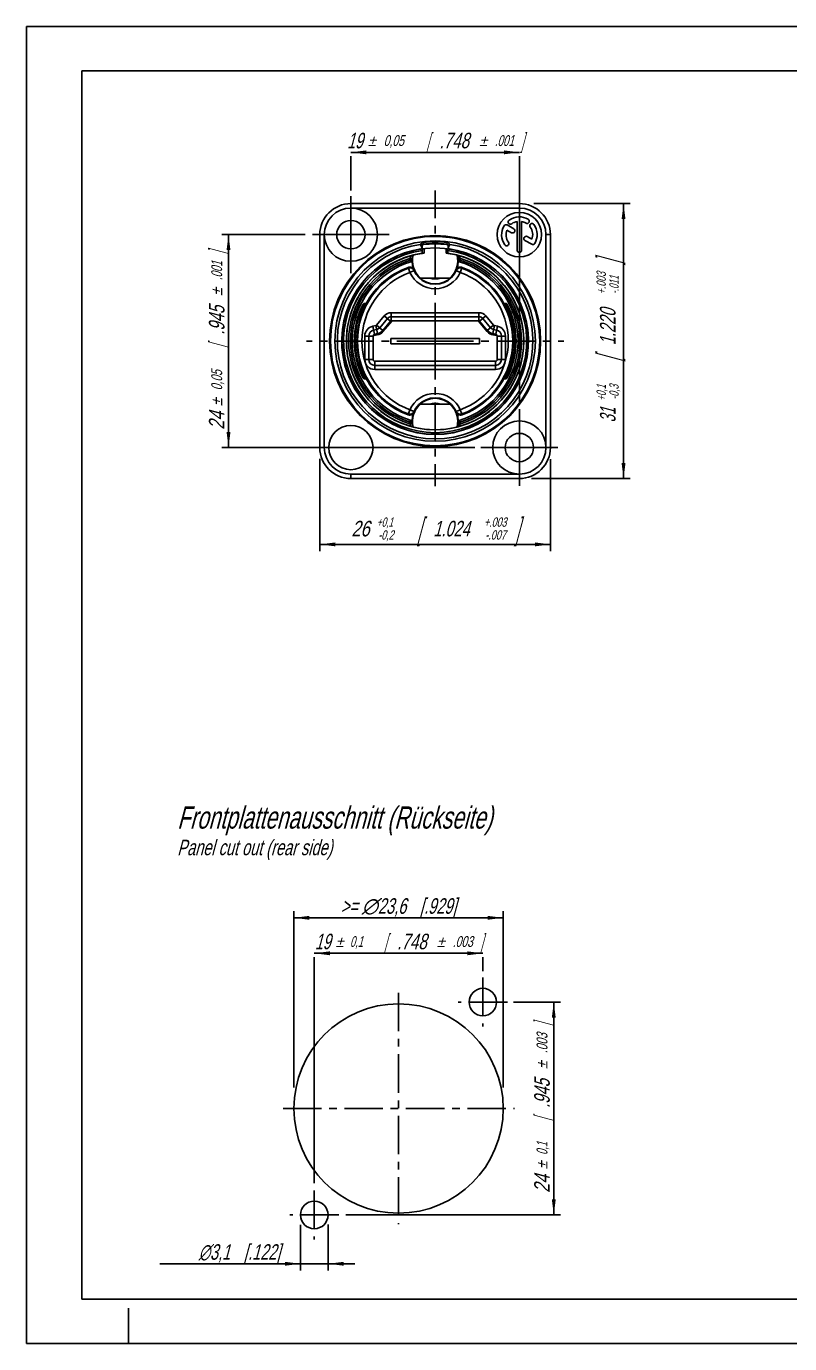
# Model space of a CAD drawing. Header units: millimetres. Extents: x 0 to 420, y 0 to 297.
# Drawn here: x 0 to 172.1, y 0 to 297 of the extents above; entities that cross this region are included whole.
import ezdxf
from ezdxf.enums import TextEntityAlignment as Align

# ---------------------------------------------------------------- set-up
doc = ezdxf.new("R2010")
doc.units = ezdxf.units.MM
doc.header["$LTSCALE"] = 23.1
doc.linetypes.add('CENTER', pattern=[0.6, 0.375, -0.075, 0.075, -0.075])
doc.layers.get('0').update_dxf_attribs({"linetype": 'CONTINUOUS'})
for name, color, linetype in [('AUSFORMSCHRAEGEN', 7, 'CONTINUOUS'), ('BEZUGSACHSEN', 7, 'CONTINUOUS'), ('DEFAULT_1', 7, 'CENTER'), ('FASEN', 7, 'CONTINUOUS'), ('RUNDUNGEN', 7, 'CONTINUOUS'), ('ZEICHNUNGSBEMASSUNGEN', 7, 'CONTINUOUS')]:
    doc.layers.add(name, color=color, linetype=linetype)
doc.styles.get("Standard").update_dxf_attribs({"font": 'txt', "width": 0.7})
doc.styles.add('TEXTSTYLE_3', font='gdt', dxfattribs={"width": 0.7})
doc.styles.add('TEXTSTYLE_4', font='txt', dxfattribs={"width": 0.6})
doc.dimstyles.new('DIMSTYLE_1', dxfattribs={"dimtxt": 3.5, "dimasz": 3.5, "dimexe": 1.5, "dimexo": 0, "dimgap": 0.875, "dimtad": 1, "dimdec": 3, "dimdsep": 46, "dimtxsty": 'STANDARD', "dimblk": '_FILLED', "dimblk1": '_FILLED', "dimblk2": '_FILLED', "dimcen": 0.09, "dimclrt": 5, "dimazin": 2, "dimtp": 0.2, "dimtm": 0.2, "dimtfac": 1, "dimtdec": 3, "dimtofl": 0, "dimtmove": 0, "dimatfit": 3, "dimldrblk": '_FILLED', "dimfxl": 1, "dimtolj": 1, "dimarcsym": 0})
doc.dimstyles.new('DIMSTYLE_2', dxfattribs={"dimtxt": 3.5, "dimasz": 3.5, "dimexe": 1.5, "dimexo": 0, "dimgap": 0.875, "dimtad": 1, "dimdec": 3, "dimdsep": 46, "dimtxsty": 'STANDARD', "dimblk": '_FILLED', "dimblk1": '_FILLED', "dimblk2": '_FILLED', "dimcen": 0.09, "dimclrt": 5, "dimazin": 2, "dimtol": 1, "dimtp": 0.1, "dimtm": 0.1, "dimtfac": 1, "dimtdec": 3, "dimtofl": 0, "dimtmove": 0, "dimatfit": 3, "dimldrblk": '_FILLED', "dimfxl": 1, "dimtolj": 1, "dimarcsym": 0})
doc.dimstyles.new('DIMSTYLE_3', dxfattribs={"dimtxt": 3.5, "dimasz": 3.5, "dimexe": 1.5, "dimexo": 0, "dimgap": 0.875, "dimtad": 1, "dimdec": 3, "dimdsep": 46, "dimtxsty": 'STANDARD', "dimblk": '_FILLED', "dimblk1": '_FILLED', "dimblk2": '_FILLED', "dimcen": 0.09, "dimclrt": 5, "dimazin": 2, "dimtp": 0.1, "dimtm": 0.1, "dimtfac": 1, "dimtdec": 3, "dimtofl": 0, "dimtmove": 0, "dimatfit": 3, "dimldrblk": '_FILLED', "dimfxl": 1, "dimtolj": 1, "dimarcsym": 0})
doc.dimstyles.new('DIMSTYLE_4', dxfattribs={"dimtxt": 3.5, "dimasz": 3.5, "dimexe": 1.5, "dimexo": 0, "dimgap": 0.875, "dimtad": 1, "dimdec": 3, "dimlfac": 0.5, "dimdsep": 46, "dimtxsty": 'STANDARD', "dimblk": '_FILLED', "dimblk1": '_FILLED', "dimblk2": '_FILLED', "dimcen": 0.09, "dimclrt": 5, "dimazin": 2, "dimtol": 1, "dimtp": 0.05, "dimtm": 0.05, "dimtfac": 1, "dimtdec": 3, "dimtofl": 0, "dimtmove": 0, "dimatfit": 3, "dimldrblk": '_FILLED', "dimfxl": 1, "dimtolj": 1, "dimarcsym": 0})
doc.dimstyles.new('DIMSTYLE_5', dxfattribs={"dimtxt": 3.5, "dimasz": 3.5, "dimexe": 1.5, "dimexo": 0, "dimgap": 0.875, "dimtad": 1, "dimdec": 3, "dimlfac": 0.5, "dimdsep": 46, "dimtxsty": 'STANDARD', "dimblk": '_FILLED', "dimblk1": '_FILLED', "dimblk2": '_FILLED', "dimcen": 0.09, "dimclrt": 5, "dimazin": 2, "dimtol": 1, "dimtp": 0.1, "dimtm": 0.2, "dimtfac": 0.6, "dimtdec": 3, "dimtofl": 0, "dimtmove": 0, "dimatfit": 3, "dimldrblk": '_FILLED', "dimfxl": 1, "dimtolj": 1, "dimarcsym": 0})
doc.dimstyles.new('DIMSTYLE_6', dxfattribs={"dimtxt": 3.5, "dimasz": 3.5, "dimexe": 1.5, "dimexo": 0, "dimgap": 0.875, "dimtad": 1, "dimdec": 3, "dimlfac": 0.5, "dimdsep": 46, "dimtxsty": 'STANDARD', "dimblk": '_FILLED', "dimblk1": '_FILLED', "dimblk2": '_FILLED', "dimcen": 0.09, "dimclrt": 5, "dimazin": 2, "dimtol": 1, "dimtp": 0.1, "dimtm": 0.3, "dimtfac": 0.6, "dimtdec": 3, "dimtofl": 0, "dimtmove": 0, "dimatfit": 3, "dimldrblk": '_FILLED', "dimfxl": 1, "dimtolj": 1, "dimarcsym": 0})

# ---------------------------------------------------------------- blocks, each defined once
blk = doc.blocks.new('_FILLED')
at = {"color": 0, "linetype": 'BYBLOCK'}
blk.add_solid([(0, 0), (-1, 0.125), (-1, -0.125)], dxfattribs=at)
blk = doc.blocks.new('*D0')
at = {"layer": 'ZEICHNUNGSBEMASSUNGEN', "color": 2, "linetype": 'CONTINUOUS'}
for p, q in [((60.34, 57.73), (60.34, 97.51)), ((60.34, 96.01), (83.94, 96.01)), ((107.54, 96.01), (83.94, 96.01)), ((107.54, 57.73), (107.54, 97.51))]:
    blk.add_line(p, q, dxfattribs=at)
at = {"layer": 'ZEICHNUNGSBEMASSUNGEN', "color": 2, "linetype": 'CONTINUOUS', "xscale": 3.5, "yscale": 3.5, "zscale": 3.5, "rotation": 180}
blk.add_blockref('_FILLED', (60.34, 96.01), dxfattribs=at)
at = {"layer": 'ZEICHNUNGSBEMASSUNGEN', "color": 2, "linetype": 'CONTINUOUS', "xscale": 3.5, "yscale": 3.5, "zscale": 3.5}
blk.add_blockref('_FILLED', (107.54, 96.01), dxfattribs=at)
at = {"layer": 'ZEICHNUNGSBEMASSUNGEN', "color": 5, "linetype": 'CONTINUOUS', "insert": (83.94, 100.42), "char_height": 3.5, "width": 58, "attachment_point": 2, "line_spacing_factor": 0.9}
blk.add_mtext('\\Q15.0;>= \\fgdt;{\\W1.0;{\\fgdt;n}}\\ftxt;23,6{\\ftxt.shx;\\W1.000000;\\H3.500000; }[.929]', dxfattribs=at)
blk = doc.blocks.new('*D1')
at = {"layer": 'ZEICHNUNGSBEMASSUNGEN', "color": 2, "linetype": 'CONTINUOUS'}
for p, q in [((64.94, 88.01), (83.94, 88.01)), ((64.94, 36.19), (64.94, 87.17)), ((102.94, 88.01), (83.94, 88.01)), ((102.94, 83.99), (102.94, 87.17))]:
    blk.add_line(p, q, dxfattribs=at)
at = {"layer": 'ZEICHNUNGSBEMASSUNGEN', "color": 2, "linetype": 'CONTINUOUS', "xscale": 3.5, "yscale": 3.5, "zscale": 3.5, "rotation": 180}
blk.add_blockref('_FILLED', (64.94, 88.01), dxfattribs=at)
at = {"layer": 'ZEICHNUNGSBEMASSUNGEN', "color": 2, "linetype": 'CONTINUOUS', "xscale": 3.5, "yscale": 3.5, "zscale": 3.5}
blk.add_blockref('_FILLED', (102.94, 88.01), dxfattribs=at)
at = {"layer": 'ZEICHNUNGSBEMASSUNGEN', "color": 5, "linetype": 'CONTINUOUS', "oblique": 15}
for s, height, width, p in [('19', 3.5, 0.678571, (66.84, 88.92)), ('[', 3.5, 0.428571, (81.05, 88.92)), ('.748', 3.5, 0.732143, (86.93, 88.92)), (']', 3.5, 0.428571, (102.66, 88.92)), ('0,1', 2.45, 0.642857, (74.44, 89.44)), ('.003', 2.45, 0.714286, (98.41, 89.44))]:
    blk.add_text(s, height=height, dxfattribs=dict(at, width=width)).set_placement(p, align=Align.CENTER)
at = {"layer": 'ZEICHNUNGSBEMASSUNGEN', "color": 5, "linetype": 'CONTINUOUS', "style": 'TEXTSTYLE_3', "oblique": 15}
for p in [(70.65, 89.44), (93.48, 89.44)]:
    blk.add_text('`', height=2.45, dxfattribs=at).set_placement(p, align=Align.CENTER)
blk = doc.blocks.new('*D2')
at = {"layer": 'ZEICHNUNGSBEMASSUNGEN', "color": 2, "linetype": 'CONTINUOUS'}
for p, q in [((109.86, 77.01), (120.44, 77.01)), ((118.94, 77.01), (118.94, 53.01)), ((118.94, 29.01), (118.94, 53.01)), ((72.05, 29.01), (120.44, 29.01))]:
    blk.add_line(p, q, dxfattribs=at)
at = {"layer": 'ZEICHNUNGSBEMASSUNGEN', "color": 2, "linetype": 'CONTINUOUS', "xscale": 3.5, "yscale": 3.5, "zscale": 3.5}
for p, rotation in [((118.94, 77.01), 90), ((118.94, 29.01), 270)]:
    blk.add_blockref('_FILLED', p, dxfattribs=dict(at, rotation=rotation))
at = {"layer": 'ZEICHNUNGSBEMASSUNGEN', "color": 5, "linetype": 'CONTINUOUS', "oblique": 15}
for s, height, width, p in [(']', 3.5, 0.428571, (118.03, 71.98)), ('.003', 2.45, 0.714286, (117.51, 67.73)), ('.945', 3.5, 0.714286, (118.03, 56.38)), ('[', 3.5, 0.428571, (118.03, 50.63)), ('0,1', 2.45, 0.642857, (117.51, 44.01)), ('24', 3.5, 0.785714, (118.03, 36.04))]:
    blk.add_text(s, height=height, rotation=90, dxfattribs=dict(at, width=width)).set_placement(p, align=Align.CENTER)
at = {"layer": 'ZEICHNUNGSBEMASSUNGEN', "color": 5, "linetype": 'CONTINUOUS', "style": 'TEXTSTYLE_3', "oblique": 15}
for p in [(117.51, 62.81), (117.51, 40.22)]:
    blk.add_text('`', height=2.45, rotation=90, dxfattribs=at).set_placement(p, align=Align.CENTER)
blk = doc.blocks.new('*D3')
at = {"layer": 'ZEICHNUNGSBEMASSUNGEN', "color": 2, "linetype": 'CONTINUOUS'}
for p, q in [((61.84, 26.78), (61.84, 16.51)), ((68.04, 26.85), (68.04, 16.51)), ((61.84, 18.01), (30.1, 18.01)), ((30.1, 18.01), (64.94, 18.01)), ((74.04, 18.01), (64.94, 18.01)), ((68.04, 18.01), (74.04, 18.01))]:
    blk.add_line(p, q, dxfattribs=at)
at = {"layer": 'ZEICHNUNGSBEMASSUNGEN', "color": 2, "linetype": 'CONTINUOUS', "xscale": 3.5, "yscale": 3.5, "zscale": 3.5}
blk.add_blockref('_FILLED', (61.84, 18.01), dxfattribs=at)
at = {"layer": 'ZEICHNUNGSBEMASSUNGEN', "color": 2, "linetype": 'CONTINUOUS', "xscale": 3.5, "yscale": 3.5, "zscale": 3.5, "rotation": 180}
blk.add_blockref('_FILLED', (68.04, 18.01), dxfattribs=at)
at = {"layer": 'ZEICHNUNGSBEMASSUNGEN', "color": 5, "linetype": 'CONTINUOUS', "insert": (57.27, 22.42), "char_height": 3.5, "width": 40.75, "attachment_point": 3, "line_spacing_factor": 0.9, "style": 'TEXTSTYLE_3'}
blk.add_mtext('\\Q15.0;{\\fgdt;n}\\ftxt;{\\W0.7;3,1}{\\W0.7;{\\ftxt.shx;\\W1.000000;\\H3.500000; }[}{\\W0.7;.122}{\\W0.7;]}', dxfattribs=at)
blk = doc.blocks.new('*D4')
at = {"layer": 'ZEICHNUNGSBEMASSUNGEN', "color": 2, "linetype": 'CONTINUOUS'}
for p, q in [((73.18, 268.59), (92.18, 268.59)), ((73.18, 260.01), (73.18, 267.75)), ((111.18, 268.59), (92.18, 268.59)), ((111.18, 212.33), (111.18, 267.75))]:
    blk.add_line(p, q, dxfattribs=at)
at = {"layer": 'ZEICHNUNGSBEMASSUNGEN', "color": 2, "linetype": 'CONTINUOUS', "xscale": 3.5, "yscale": 3.5, "zscale": 3.5, "rotation": 180}
blk.add_blockref('_FILLED', (73.18, 268.59), dxfattribs=at)
at = {"layer": 'ZEICHNUNGSBEMASSUNGEN', "color": 2, "linetype": 'CONTINUOUS', "xscale": 3.5, "yscale": 3.5, "zscale": 3.5}
blk.add_blockref('_FILLED', (111.18, 268.59), dxfattribs=at)
at = {"layer": 'ZEICHNUNGSBEMASSUNGEN', "color": 5, "linetype": 'CONTINUOUS', "oblique": 15}
for s, height, width, p in [('19', 3.5, 0.678571, (74.12, 269.5)), ('0,05', 2.45, 0.714286, (82.86, 270.02)), ('[', 3.5, 0.428571, (90.61, 269.5)), ('.748', 3.5, 0.732143, (96.48, 269.5)), ('.001', 2.45, 0.678571, (107.79, 270.02)), (']', 3.5, 0.428571, (111.86, 269.5))]:
    blk.add_text(s, height=height, dxfattribs=dict(at, width=width)).set_placement(p, align=Align.CENTER)
at = {"layer": 'ZEICHNUNGSBEMASSUNGEN', "color": 5, "linetype": 'CONTINUOUS', "style": 'TEXTSTYLE_3', "oblique": 15}
for p in [(77.93, 270.02), (103.04, 270.02)]:
    blk.add_text('`', height=2.45, dxfattribs=at).set_placement(p, align=Align.CENTER)
blk = doc.blocks.new('*D5')
at = {"layer": 'ZEICHNUNGSBEMASSUNGEN', "color": 2, "linetype": 'CONTINUOUS'}
for p, q in [((62.91, 250.04), (44.09, 250.04)), ((45.59, 250.04), (45.59, 226.04)), ((45.59, 202.04), (45.59, 226.04)), ((101.13, 202.04), (44.09, 202.04))]:
    blk.add_line(p, q, dxfattribs=at)
at = {"layer": 'ZEICHNUNGSBEMASSUNGEN', "color": 2, "linetype": 'CONTINUOUS', "xscale": 3.5, "yscale": 3.5, "zscale": 3.5}
for p, rotation in [((45.59, 250.04), 90), ((45.59, 202.04), 270)]:
    blk.add_blockref('_FILLED', p, dxfattribs=dict(at, rotation=rotation))
at = {"layer": 'ZEICHNUNGSBEMASSUNGEN', "color": 5, "linetype": 'CONTINUOUS', "oblique": 15}
for s, height, width, p in [(']', 3.5, 0.428571, (44.68, 245.97)), ('.001', 2.45, 0.678571, (44.16, 241.9)), ('.945', 3.5, 0.714286, (44.68, 230.71)), ('[', 3.5, 0.428571, (44.68, 224.96)), ('0,05', 2.45, 0.714286, (44.16, 217.21)), ('24', 3.5, 0.785714, (44.68, 208.1))]:
    blk.add_text(s, height=height, rotation=90, dxfattribs=dict(at, width=width)).set_placement(p, align=Align.CENTER)
at = {"layer": 'ZEICHNUNGSBEMASSUNGEN', "color": 5, "linetype": 'CONTINUOUS', "style": 'TEXTSTYLE_3', "oblique": 15}
for p in [(44.16, 237.14), (44.16, 212.28)]:
    blk.add_text('`', height=2.45, rotation=90, dxfattribs=at).set_placement(p, align=Align.CENTER)
blk = doc.blocks.new('*D6')
at = {"layer": 'ZEICHNUNGSBEMASSUNGEN', "color": 2, "linetype": 'CONTINUOUS'}
for p, q in [((66.18, 199.5), (66.18, 178.7)), ((118.18, 199.39), (118.18, 178.7)), ((66.18, 180.2), (92.18, 180.2)), ((118.18, 180.2), (92.18, 180.2))]:
    blk.add_line(p, q, dxfattribs=at)
at = {"layer": 'ZEICHNUNGSBEMASSUNGEN', "color": 2, "linetype": 'CONTINUOUS', "xscale": 3.5, "yscale": 3.5, "zscale": 3.5, "rotation": 180}
blk.add_blockref('_FILLED', (66.18, 180.2), dxfattribs=at)
at = {"layer": 'ZEICHNUNGSBEMASSUNGEN', "color": 2, "linetype": 'CONTINUOUS', "xscale": 3.5, "yscale": 3.5, "zscale": 3.5}
blk.add_blockref('_FILLED', (118.18, 180.2), dxfattribs=at)
at = {"layer": 'ZEICHNUNGSBEMASSUNGEN', "color": 5, "linetype": 'CONTINUOUS', "oblique": 15}
for s, height, width, p in [('26', 3.5, 0.785714, (75.34, 182.01)), ('[', 5, 0.428571, (88.66, 181.28)), ('1.024', 3.5, 0.7, (95.86, 182.01)), (']', 5, 0.428571, (110.7, 181.28))]:
    blk.add_text(s, height=height, dxfattribs=dict(at, width=width)).set_placement(p, align=Align.CENTER)
at = {"layer": 'ZEICHNUNGSBEMASSUNGEN', "color": 5, "linetype": 'CONTINUOUS', "style": 'TEXTSTYLE_4', "oblique": 15}
for s, width, p in [('+0,1', 0.660714, (80.86, 184.18)), ('+.003', 0.714286, (105.73, 184.18)), ('-0,2', 0.714286, (81.09, 181.28)), ('-.007', 0.728571, (105.81, 181.28))]:
    blk.add_text(s, height=2.1, dxfattribs=dict(at, width=width)).set_placement(p, align=Align.CENTER)
blk = doc.blocks.new('*D7')
at = {"layer": 'ZEICHNUNGSBEMASSUNGEN', "color": 2, "linetype": 'CONTINUOUS'}
for p, q in [((114.46, 257.04), (136.17, 257.04)), ((134.67, 257.04), (134.67, 226.04)), ((134.67, 195.04), (134.67, 226.04)), ((113.93, 195.04), (136.17, 195.04))]:
    blk.add_line(p, q, dxfattribs=at)
at = {"layer": 'ZEICHNUNGSBEMASSUNGEN', "color": 2, "linetype": 'CONTINUOUS', "xscale": 3.5, "yscale": 3.5, "zscale": 3.5}
for p, rotation in [((134.67, 257.04), 90), ((134.67, 195.04), 270)]:
    blk.add_blockref('_FILLED', p, dxfattribs=dict(at, rotation=rotation))
at = {"layer": 'ZEICHNUNGSBEMASSUNGEN', "color": 5, "linetype": 'CONTINUOUS', "oblique": 15}
for s, height, width, p in [(']', 5, 0.428571, (133.58, 243.91)), ('1.220', 3.5, 0.7, (132.86, 229.21)), ('[', 5, 0.428571, (133.58, 222.02)), ('31', 3.5, 0.642857, (132.86, 209.35))]:
    blk.add_text(s, height=height, rotation=90, dxfattribs=dict(at, width=width)).set_placement(p, align=Align.CENTER)
at = {"layer": 'ZEICHNUNGSBEMASSUNGEN', "color": 5, "linetype": 'CONTINUOUS', "style": 'TEXTSTYLE_4', "oblique": 15}
for s, width, p in [('+.003', 0.714286, (130.68, 239.09)), ('-.011', 0.642857, (133.58, 238.71)), ('+0,1', 0.660714, (130.68, 214.37)), ('-0,3', 0.696429, (133.58, 214.52))]:
    blk.add_text(s, height=2.1, rotation=90, dxfattribs=dict(at, width=width)).set_placement(p, align=Align.CENTER)

msp = doc.modelspace()

# ---------------------------------------------------------------- linework, layer by layer
at = {"color": 7, "linetype": 'CONTINUOUS'}
for p, q in [((0, 297), (0, 0)), ((0, 297), (420, 297)), ((12.5, 287), (12.5, 10)), ((410, 287), (12.5, 287)), ((110.6798, 252.9945), (110.6798, 246.5365)), ((111.6798, 246.5365), (111.6798, 252.9945)), ((108.368, 251.0825), (109.4182, 250.4762)), ((109.9182, 251.3422), (108.3987, 252.2195)), ((113.9915, 248.9904), (112.9453, 249.5944)), ((89.1823, 247.0768), (89.1823, 247.4813)), ((89.2365, 247.2097), (89.2367, 247.2976)), ((89.2367, 247.2976), (89.2368, 247.4813)), ((89.2555, 246.8841), (89.254, 246.9831)), ((95.1122, 247.2815), (95.1063, 246.8841)), ((95.1251, 247.4813), (95.1251, 247.3876)), ((95.1251, 247.3876), (95.1252, 247.2976)), ((95.1252, 247.2976), (95.1253, 247.2097)), ((95.1795, 247.4813), (95.1795, 247.0768)), ((112.4453, 248.7284), (113.9609, 247.8534)), ((89.2773, 245.8449), (89.2773, 246.4832)), ((89.2773, 245.8449), (89.2807, 245.8277)), ((95.0811, 245.8277), (95.0846, 245.8449)), ((95.0846, 245.8449), (95.0846, 246.4832)), ((82.141, 230.5164), (80.4122, 228.4562)), ((80.4251, 228.1785), (82.3873, 230.5169)), ((102.0676, 230.5879), (82.2942, 230.5879)), ((101.9745, 230.5169), (103.9367, 228.1785)), ((103.9496, 228.4562), (102.2209, 230.5164)), ((78.1809, 227.181), (78.1809, 221.8883)), ((78.345, 227.2842), (79.1347, 227.4283)), ((79.1849, 227.7185), (78.4976, 227.5722)), ((82.1809, 225.4383), (82.1809, 226.6383)), ((82.1809, 226.6383), (102.1809, 226.6383)), ((102.1809, 226.6383), (102.1809, 225.4383)), ((105.8642, 227.5722), (105.1769, 227.7185)), ((105.2271, 227.4283), (106.0168, 227.2842)), ((106.1809, 221.8883), (106.1809, 227.181)), ((102.1809, 225.4383), (82.1809, 225.4383)), ((78.5809, 221.4883), (105.7809, 221.4883)), ((12.5, 10), (410, 10)), ((23, 0), (23, 8)), ((0, 0), (420, 0))]:
    msp.add_line(p, q, dxfattribs=at)
at = {"color": 9, "linetype": 'CONTINUOUS'}
for p, q in [((89.0122, 247.4813), (89.2368, 247.4813)), ((89.5329, 247.877), (89.5425, 247.798)), ((94.8289, 247.877), (94.8193, 247.798)), ((95.3496, 247.4813), (95.1251, 247.4813))]:
    msp.add_line(p, q, dxfattribs=at)
at = {"color": 7, "linetype": 'CONTINUOUS'}
for centre, radius in [((102.9403, 77.0138), 3.1), ((83.9396, 53.013), 23.6), ((64.9397, 29.0132), 3.1)]:
    msp.add_circle(centre, radius, dxfattribs=at)
for centre, radius, start, end in [((109.1723, 252.9035), 0.5, 125, 305), ((111.1798, 250.0365), 4, 60, 125), ((111.1798, 250.0365), 3, 99.594068, 125), ((111.1798, 250.0365), 3, 60, 80.405932), ((112.9298, 253.0675), 0.5, 240, 60), ((114.0468, 252.044), 0.5, 35, 215), ((111.1798, 250.0365), 4, 150, 215), ((108.1487, 251.7865), 0.5, 60, 150), ((111.1798, 250.0365), 3, 159.594068, 215), ((109.6682, 250.9092), 0.5, 240, 60), ((112.6953, 249.1614), 0.5, 60, 240), ((111.1798, 250.0365), 3, 339.594068, 35), ((111.1798, 250.0365), 4, 330, 35), ((92.1809, 226.0383), 21.05, 98.045767, 81.954233), ((22.4647, 247.3013), 66.7718, 359.737751, 359.921367), ((89.5803, 247.4863), 0.3337, 144.862705, 179.935047), ((89.5809, 247.4813), 0.319, 116.939633, 180), ((58.1157, 246.6552), 31.1614, 0.098082, 0.329092), ((-5.329, 246.4961), 94.6062, 359.992158, 0.128655), ((92.1809, 226.0383), 21.83, 97.563996, 97.58897), ((89.5816, 247.4789), 0.3214, 96.988712, 116.863115), ((92.1809, 226.0383), 21.919, 83.086522, 96.913478), ((94.7806, 247.4799), 0.3204, 68.117637, 83.053989), ((94.7809, 247.4813), 0.319, 0, 68.087485), ((92.1809, 226.0383), 21.83, 82.41103, 82.436004), ((94.7822, 247.4825), 0.3423, 25.926785, 34.638701), ((199.3398, 246.4859), 104.2552, 179.877662, 180.001526), ((135.3723, 246.6212), 40.2876, 179.697512, 179.875841), ((94.7689, 247.476), 0.3572, 17.85634, 25.93563), ((97.8014, 245.9563), 2.8873, 148.118626, 149.851776), ((108.3127, 248.0289), 0.5, 215, 35), ((111.1798, 246.5365), 0.5, 180, 360), ((114.2109, 248.2865), 0.5, 240, 330), ((92.1809, 226.0383), 20.0182, 98.340208, 81.659792), ((92.1809, 226.0383), 18.7, 106.144909, 253.855091), ((92.1809, 226.0383), 18.7, 286.144909, 73.855091), ((82.2942, 230.3879), 0.2, 90, 140), ((82.5405, 230.3883), 0.2, 106.666667, 140), ((101.8213, 230.3883), 0.2, 40, 73.333333), ((102.0676, 230.3879), 0.2, 40, 90), ((78.5809, 227.181), 0.4, 102.015823, 180), ((78.3809, 227.0875), 0.2, 100.341162, 180), ((78.7398, 229.5926), 2.2, 280.341162, 320), ((78.7269, 229.8703), 2.2, 282.015823, 320), ((105.622, 229.5926), 2.2, 220, 259.658838), ((105.6349, 229.8703), 2.2, 220, 257.984177), ((105.7809, 227.181), 0.4, 0, 77.984177), ((105.9809, 227.0875), 0.2, 13.623808, 79.658838), ((78.5809, 221.8883), 0.4, 180, 270), ((105.7809, 221.8883), 0.4, 270, 360)]:
    msp.add_arc(centre, radius, start, end, dxfattribs=at)
at = {"color": 9, "linetype": 'CONTINUOUS'}
for centre, radius, start, end in [((92.1809, 226.0383), 22.05, 98.645639, 81.354361), ((89.5809, 247.4813), 0.7986, 96.913478, 153.487096), ((94.7809, 247.4813), 0.7986, 26.512904, 83.086522), ((92.1809, 226.0383), 20.65, 98.083317, 81.916683)]:
    msp.add_arc(centre, radius, start, end, dxfattribs=at)
at = {"color": 7, "linetype": 'CONTINUOUS'}
for points, knots in [([(88.8663, 247.8378), (88.8735, 247.8057), (88.9073, 247.6814), (88.9616, 247.5627), (89.0122, 247.4813)], [0, 0, 0, 0, 0.25552088, 1, 1, 1, 1]), ([(89.0122, 247.4813), (89.0164, 247.4744), (89.0331, 247.4474), (89.0493, 247.4201), (89.0611, 247.3996)], [0, 0, 0, 0, 0.2535447, 1, 1, 1, 1]), ([(89.0611, 247.3996), (89.0929, 247.3443), (89.1361, 247.2631), (89.1738, 247.1533), (89.1822, 247.1012), (89.1823, 247.0768)], [0, 0, 0, 0, 0.54983218, 0.78925645, 1, 1, 1, 1]), ([(89.1823, 247.0768), (89.1824, 247.0614), (89.1825, 247.0324), (89.1828, 246.9918), (89.183, 246.9569), (89.1832, 246.9281), (89.1836, 246.9055), (89.1837, 246.8904), (89.184, 246.882), (89.1839, 246.8775), (89.1845, 246.8757), (89.1841, 246.8739), (89.1844, 246.874)], [0, 0, 0, 0, 0.22757921, 0.42839207, 0.60074746, 0.74326544, 0.85509576, 0.9354616, 0.96367537, 0.98385588, 0.99596693, 1, 1, 1, 1]), ([(89.2347, 246.8811), (89.2353, 246.8812), (89.2345, 246.8835), (89.235, 246.8855), (89.2349, 246.8907), (89.2352, 246.8989), (89.2353, 246.9118), (89.2355, 246.928), (89.2357, 246.9564), (89.2358, 246.9794), (89.2359, 246.9957)], [0, 0, 0, 0, 0.01649608, 0.03681943, 0.0651293, 0.14549678, 0.25716969, 0.39958512, 0.57166524, 1, 1, 1, 1]), ([(95.0831, 247.6294), (95.0812, 247.6335), (95.0727, 247.6504), (95.0628, 247.6666), (95.0545, 247.6784)], [0, 0, 0, 0, 0.23923991, 1, 1, 1, 1]), ([(95.1018, 247.5803), (95.1006, 247.5844), (95.0954, 247.6011), (95.0888, 247.6174), (95.0831, 247.6294)], [0, 0, 0, 0, 0.24292147, 1, 1, 1, 1]), ([(95.1152, 247.4813), (95.1154, 247.4894), (95.1147, 247.5228), (95.1088, 247.5561), (95.1018, 247.5803)], [0, 0, 0, 0, 0.24372534, 1, 1, 1, 1]), ([(95.1253, 247.2097), (95.1253, 247.1862), (95.1254, 247.1412), (95.1256, 247.0774), (95.1258, 247.0211), (95.126, 246.9734), (95.1262, 246.9395), (95.1265, 246.9175), (95.1265, 246.9048), (95.1269, 246.8951), (95.1265, 246.8875), (95.1275, 246.8841), (95.1267, 246.8812), (95.1272, 246.8811)], [0, 0, 0, 0, 0.21488553, 0.41034504, 0.58278417, 0.72877192, 0.84548659, 0.89214848, 0.93063906, 0.96077175, 0.9824418, 0.99554831, 1, 1, 1, 1]), ([(95.1774, 246.874), (95.1777, 246.8739), (95.1774, 246.8757), (95.1779, 246.8775), (95.1778, 246.882), (95.1781, 246.8904), (95.1783, 246.9055), (95.1786, 246.9281), (95.1788, 246.9569), (95.1791, 246.9918), (95.1793, 247.0324), (95.1794, 247.0614), (95.1795, 247.0768)], [0, 0, 0, 0, 0.00403305, 0.01614403, 0.03632445, 0.06453812, 0.14490375, 0.25673376, 0.39925171, 0.57160756, 0.7724207, 1, 1, 1, 1]), ([(95.1795, 247.0768), (95.1796, 247.1017), (95.1883, 247.1549), (95.2274, 247.267), (95.2719, 247.35), (95.3046, 247.4064)], [0, 0, 0, 0, 0.21030846, 0.44970864, 1, 1, 1, 1]), ([(95.3496, 247.4813), (95.3662, 247.5079), (95.4294, 247.62), (95.4743, 247.7427), (95.4955, 247.8378)], [0, 0, 0, 0, 0.24320769, 1, 1, 1, 1])]:
    msp.add_open_spline(points, degree=3, knots=knots, dxfattribs=at)
for points in [[(89.2979, 247.6771), (89.2601, 247.6224), (89.2368, 247.5537), (89.2368, 247.4872)], [(95.125, 247.4872), (95.125, 247.5204), (95.1191, 247.5539), (95.1089, 247.5855)]]:
    msp.add_open_spline(points, degree=3, dxfattribs=at)
at = {"layer": 'AUSFORMSCHRAEGEN', "color": 7, "linetype": 'CONTINUOUS'}
for p, q in [((95.4907, 240.2582), (88.8711, 240.2582)), ((88.8711, 211.8184), (95.4907, 211.8184))]:
    msp.add_line(p, q, dxfattribs=at)
at = {"layer": 'BEZUGSACHSEN', "color": 7, "linetype": 'CENTER'}
for p, q in [((73.1809, 250.0383), (73.1809, 259.0383)), ((92.1809, 226.0383), (92.1809, 259.9753)), ((73.1809, 250.0383), (64.1809, 250.0383)), ((73.1809, 250.0383), (73.1809, 241.0383)), ((73.1809, 250.0383), (82.1809, 250.0383)), ((92.1809, 226.0383), (63.1809, 226.0383)), ((92.1809, 226.0383), (92.1809, 193.2925)), ((92.1809, 226.0383), (121.1809, 226.0383)), ((111.1809, 202.0383), (111.1809, 211.0383)), ((111.1809, 202.0383), (102.1809, 202.0383)), ((111.1809, 202.0383), (120.1809, 202.0383)), ((111.1809, 202.0383), (111.1809, 193.0383))]:
    msp.add_line(p, q, dxfattribs=at)
at = {"layer": 'BEZUGSACHSEN', "color": 7, "linetype": 'CONTINUOUS'}
for centre, radius in [((111.1809, 250.0383), 5), ((92.1809, 226.0383), 23.6), ((92.1809, 226.0383), 21), ((73.1809, 202.0383), 5)]:
    msp.add_circle(centre, radius, dxfattribs=at)
at = {"layer": 'BEZUGSACHSEN', "color": 9, "linetype": 'CONTINUOUS'}
msp.add_circle((92.1809, 226.0383), 22.6, dxfattribs=at)
at = {"layer": 'DEFAULT_1', "color": 7, "linetype": 'CENTER'}
for p, q in [((102.9403, 82.5407), (102.9403, 71.4869)), ((83.9396, 79.1043), (83.9396, 26.9216)), ((108.4671, 77.0138), (97.4134, 77.0138)), ((57.8828, 53.013), (110.0655, 53.013)), ((64.9397, 34.5401), (64.9397, 23.4864)), ((70.4666, 29.0132), (59.4129, 29.0132))]:
    msp.add_line(p, q, dxfattribs=at)
at = {"layer": 'FASEN', "color": 7, "linetype": 'CONTINUOUS'}
for centre in [(73.1809, 250.0383), (111.1809, 202.0383)]:
    msp.add_circle(centre, 3.2, dxfattribs=at)
at = {"layer": 'RUNDUNGEN', "color": 9, "linetype": 'CONTINUOUS'}
for p, q in [((73.1809, 256.0383), (73.1809, 257.0383)), ((111.1809, 256.0383), (73.1809, 256.0383)), ((111.1809, 256.0383), (111.1809, 257.0383)), ((67.1809, 250.0383), (66.1809, 250.0383)), ((67.1809, 250.0383), (67.1809, 202.0383)), ((117.1809, 250.0383), (118.1809, 250.0383)), ((117.1809, 202.0383), (117.1809, 250.0383)), ((89.4848, 248.2741), (89.5329, 247.877)), ((89.6807, 245.8752), (89.6807, 246.8812)), ((94.6811, 246.8814), (94.6811, 245.8752)), ((94.877, 248.2741), (94.8289, 247.877)), ((86.5809, 244.2989), (86.4636, 244.6814)), ((86.5809, 244.6989), (86.5809, 245.237)), ((86.5809, 244.0383), (86.5809, 244.2989)), ((86.5809, 244.2989), (86.9809, 244.2989)), ((86.5809, 244.0383), (87.0809, 244.0383)), ((87.0809, 244.0383), (87.0809, 245.3771)), ((97.2809, 245.3771), (97.2809, 244.0383)), ((97.2809, 244.0383), (97.7809, 244.0383)), ((97.7809, 244.2989), (97.3809, 244.2989)), ((97.7809, 245.237), (97.7809, 244.6989)), ((97.7809, 244.2989), (97.8982, 244.6814)), ((97.7809, 244.2989), (97.7809, 244.0383)), ((86.1665, 242.4709), (86.0874, 242.6564)), ((86.5102, 241.5318), (86.1665, 242.4709)), ((86.5102, 241.5318), (87.4248, 241.9361)), ((97.8517, 241.5318), (96.937, 241.9361)), ((97.8517, 241.5318), (98.1954, 242.4709)), ((98.1954, 242.4709), (98.2744, 242.6564)), ((78.9954, 229.645), (80.7242, 231.7053)), ((80.7242, 231.7053), (82.141, 230.5164)), ((82.2942, 232.4374), (82.2942, 230.5879)), ((82.2942, 232.4374), (102.0676, 232.4374)), ((102.0676, 232.4374), (102.0676, 230.5879)), ((103.6376, 231.7053), (102.2209, 230.5164)), ((103.6376, 231.7053), (105.3664, 229.645)), ((78.1126, 229.3812), (78.7999, 229.5275)), ((78.1126, 229.3812), (78.4976, 227.5722)), ((78.7999, 229.5275), (79.1849, 227.7185)), ((78.9954, 229.645), (80.4122, 228.4562)), ((79.6897, 229.0624), (81.4185, 231.1227)), ((82.2942, 231.531), (102.0676, 231.531)), ((102.9434, 231.1227), (104.6721, 229.0624)), ((105.3664, 229.645), (103.9496, 228.4562)), ((105.5619, 229.5275), (105.1769, 227.7185)), ((105.5619, 229.5275), (106.2492, 229.3812)), ((106.2492, 229.3812), (105.8642, 227.5722)), ((76.3314, 221.8883), (76.3314, 227.181)), ((76.3314, 227.181), (78.1809, 227.181)), ((77.2377, 221.8883), (77.2377, 227.181)), ((78.3013, 228.4947), (78.9886, 228.641)), ((105.3733, 228.641), (106.0605, 228.4947)), ((108.0304, 227.181), (106.1809, 227.181)), ((107.1241, 227.181), (107.1241, 221.8883)), ((108.0304, 227.181), (108.0304, 221.8883)), ((76.3314, 221.8883), (78.1809, 221.8883)), ((78.5809, 219.6389), (78.5809, 221.4883)), ((105.7809, 220.5452), (78.5809, 220.5452)), ((105.7809, 219.6389), (105.7809, 221.4883)), ((108.0304, 221.8883), (106.1809, 221.8883)), ((105.7809, 219.6389), (78.5809, 219.6389)), ((86.1665, 209.6058), (86.0874, 209.4203)), ((86.5102, 210.5448), (86.1665, 209.6058)), ((86.5102, 210.5448), (87.4248, 210.1406)), ((86.5809, 208.0383), (87.0809, 208.0383)), ((86.5809, 207.7777), (86.5809, 208.0383)), ((87.0809, 206.6995), (87.0809, 208.0383)), ((97.8517, 210.5448), (96.937, 210.1406)), ((97.2809, 208.0383), (97.7809, 208.0383)), ((97.2809, 208.0383), (97.2809, 206.6995)), ((97.7809, 208.0383), (97.7809, 207.7777)), ((97.8517, 210.5448), (98.1954, 209.6058)), ((98.1954, 209.6058), (98.2744, 209.4203)), ((86.5809, 207.7777), (86.4636, 207.3953)), ((86.5809, 207.7777), (86.9809, 207.7777)), ((86.5809, 206.8397), (86.5809, 207.3777)), ((97.7809, 207.7777), (97.3809, 207.7777)), ((97.7809, 207.7777), (97.8982, 207.3953)), ((97.7809, 207.3777), (97.7809, 206.8397)), ((67.1809, 202.0383), (66.1809, 202.0383)), ((117.1809, 202.0383), (118.1809, 202.0383)), ((73.1809, 196.0383), (111.1809, 196.0383)), ((73.1809, 196.0383), (73.1809, 195.0383)), ((111.1809, 196.0383), (111.1809, 195.0383))]:
    msp.add_line(p, q, dxfattribs=at)
at = {"layer": 'RUNDUNGEN', "color": 7, "linetype": 'CONTINUOUS'}
for p, q in [((111.1809, 257.0383), (73.1809, 257.0383)), ((66.1809, 250.0383), (66.1809, 202.0383)), ((118.1809, 202.0383), (118.1809, 250.0383)), ((86.9809, 244.0383), (86.9809, 245.342)), ((97.3809, 245.342), (97.3809, 244.0383)), ((76.7258, 234.5383), (76.2856, 234.5383)), ((108.0762, 234.5383), (107.636, 234.5383)), ((76.2856, 217.5383), (76.7258, 217.5383)), ((107.636, 217.5383), (108.0762, 217.5383)), ((86.9809, 206.7347), (86.9809, 208.0383)), ((97.3809, 208.0383), (97.3809, 206.7347)), ((73.1809, 195.0383), (111.1809, 195.0383))]:
    msp.add_line(p, q, dxfattribs=at)
for centre in [(73.1809, 250.0383), (111.1809, 202.0383)]:
    msp.add_circle(centre, 6, dxfattribs=at)
at = {"layer": 'RUNDUNGEN', "color": 9, "linetype": 'CONTINUOUS'}
msp.add_circle((92.1809, 226.0383), 23.8, dxfattribs=at)
at = {"layer": 'RUNDUNGEN', "color": 7, "linetype": 'CONTINUOUS'}
for centre, radius, start, end in [((73.1809, 250.0383), 7, 90, 180), ((111.1809, 250.0383), 7, 0, 90), ((92.1809, 226.0383), 23.6, 274.10048, 85.899492), ((89.5809, 247.4813), 0.3986, 96.913478, 180), ((92.1809, 226.0383), 21.9986, 83.086522, 96.913478), ((94.7809, 247.4813), 0.3986, 0, 83.086522), ((92.1809, 226.0383), 19.9938, 106.213275, 253.786725), ((92.1809, 226.0383), 19.5, 107.049256, 252.950744), ((86.5809, 244.2989), 0.4, 0, 107.049256), ((90.2761, 232.5947), 13.1664, 104.491989, 106.220105), ((92.1809, 244.0383), 5.2, 180, 360), ((89.4351, 235.8094), 9.8435, 103.930189, 104.435126), ((92.1809, 244.1383), 5.1, 165.529807, 229.535303), ((92.1809, 226.0383), 19.9938, 98.369673, 104.299311), ((92.1809, 226.0383), 19.9938, 97.183468, 98.337634), ((92.1809, 226.0383), 19.9938, 81.662366, 82.816532), ((92.1809, 226.0383), 19.9938, 75.700689, 81.630327), ((92.1809, 244.1383), 5.1, 310.464697, 14.470193), ((95.5957, 238.5113), 7.0599, 76.060663, 76.595892), ((95.0066, 236.1254), 9.5175, 75.556224, 76.078395), ((94.2183, 233.0774), 12.6658, 73.745744, 75.542161), ((97.7809, 244.2989), 0.4, 72.950744, 180), ((92.1809, 226.0383), 19.9938, 286.213275, 73.786725), ((92.1809, 226.0383), 19.5, 287.049256, 72.950744), ((92.1809, 226.0383), 17.7, 110.136983, 151.299837), ((92.1809, 226.0383), 17.7, 28.700163, 69.863017), ((92.1809, 226.0383), 18.2469, 153.008449, 206.991551), ((92.1809, 226.0383), 18, 151.813824, 208.132871), ((92.1809, 226.0383), 17.6348, 152.65687, 207.34313), ((92.1809, 226.0383), 17.6348, 332.65687, 27.34313), ((92.1809, 226.0383), 18, 331.867129, 28.186176), ((92.1809, 226.0383), 18.2469, 333.008449, 26.991551), ((92.1809, 226.0383), 17.7, 208.700163, 249.863017), ((92.1809, 226.0383), 17.7, 290.136983, 331.299837), ((92.1809, 208.0383), 5.2, 0, 180), ((92.1809, 207.9383), 5.1, 130.464697, 194.470193), ((92.1809, 207.9383), 5.1, 345.529807, 49.535303), ((86.5809, 207.7777), 0.4, 252.950744, 360), ((90.1435, 218.9992), 12.6658, 253.745744, 255.542161), ((89.3552, 215.9512), 9.5175, 255.556224, 256.078395), ((88.7661, 213.5653), 7.0599, 256.060663, 256.595892), ((92.1809, 226.0383), 19.9938, 255.700689, 284.299311), ((94.9267, 216.2673), 9.8435, 283.930189, 284.435126), ((94.0857, 219.482), 13.1664, 284.491989, 286.220105), ((97.7809, 207.7777), 0.4, 180, 287.049256), ((73.1809, 202.0383), 7, 180, 270), ((111.1809, 202.0383), 7, 270, 360)]:
    msp.add_arc(centre, radius, start, end, dxfattribs=at)
at = {"layer": 'RUNDUNGEN', "color": 9, "linetype": 'CONTINUOUS'}
for centre, radius, start, end in [((111.1809, 250.0383), 6, 0, 90), ((92.1809, 226.0383), 22.3986, 83.086522, 96.913478), ((92.1809, 226.0383), 19.1, 107.049256, 252.950744), ((92.1809, 244.0383), 5.6, 180, 181.611656), ((89.6933, 242.5469), 3.8516, 132.997388, 134.770161), ((92.1809, 244.0383), 5.1, 180.508702, 359.606281), ((94.6682, 242.5465), 3.8521, 45.230009, 47.002558), ((92.1809, 244.0383), 5.6, 358.388344, 360), ((92.1809, 226.0383), 19.1, 287.049256, 72.950744), ((92.1809, 226.0383), 17.4986, 110.103058, 249.896942), ((92.1809, 226.0383), 16.4987, 110.103058, 249.896942), ((86.5102, 241.5317), 1, 23.849671, 110.101656), ((92.1809, 244.0383), 6.2, 203.845797, 336.154203), ((97.8517, 241.5317), 1, 69.898345, 156.150329), ((92.1809, 226.0383), 16.4987, 290.103058, 69.896942), ((92.1809, 226.0383), 17.4986, 290.103058, 69.896942), ((92.1809, 244.0383), 4, 250.962721, 289.030716), ((82.2942, 230.3879), 2.0495, 90, 140), ((102.0676, 230.3879), 2.0495, 40, 90), ((78.5809, 227.181), 2.2495, 102.015823, 180), ((78.7269, 229.8703), 0.3505, 282.015823, 320), ((78.7269, 229.8703), 1.2568, 282.015823, 320), ((82.2942, 230.3879), 1.1432, 90, 140), ((102.0676, 230.3879), 1.1432, 40, 90), ((105.6349, 229.8703), 1.2568, 220, 257.984177), ((105.6349, 229.8703), 0.3505, 220, 257.984177), ((105.7809, 227.181), 2.2495, 0, 77.984177), ((78.5809, 227.181), 1.3432, 102.015823, 180), ((105.7809, 227.181), 1.3432, 0, 77.984177), ((78.5809, 221.8883), 2.2495, 180, 270), ((78.5809, 221.8883), 1.3432, 180, 270), ((105.7809, 221.8883), 2.2495, 270, 360), ((105.7809, 221.8883), 1.3432, 270, 360), ((92.1809, 208.0383), 6.2, 23.845797, 156.154203), ((92.1809, 208.0383), 5.1, 0.508702, 179.606281), ((92.1809, 208.0383), 4, 70.962721, 109.030716), ((86.5102, 210.5449), 1, 249.898344, 336.150329), ((92.1809, 208.0383), 5.6, 178.388344, 180), ((97.8517, 210.5449), 1, 203.849671, 290.101656), ((92.1809, 208.0383), 5.6, 0, 1.611656), ((89.6936, 209.5301), 3.8521, 225.230009, 227.002558), ((94.6685, 209.5298), 3.8516, 312.997388, 314.770161), ((73.1809, 202.0383), 6, 180, 270)]:
    msp.add_arc(centre, radius, start, end, dxfattribs=at)
at = {"layer": 'RUNDUNGEN', "color": 7, "linetype": 'CONTINUOUS'}
for points, knots in [([(87.0654, 245.3634), (87.1026, 245.3726), (87.161, 245.3864), (87.2195, 245.3999), (87.2409, 245.4034)], [0, 0, 0, 0, 0.63905311, 1, 1, 1, 1]), ([(89.6807, 245.8752), (89.6549, 245.8719), (89.6042, 245.8655), (89.5305, 245.8562), (89.4624, 245.8476), (89.4026, 245.8401), (89.3589, 245.8348), (89.3299, 245.8315), (89.3129, 245.8296), (89.2999, 245.8284), (89.2896, 245.8272), (89.2848, 245.8277), (89.2809, 245.827), (89.2807, 245.8277)], [0, 0, 0, 0, 0.1938307, 0.38078197, 0.55321249, 0.70473182, 0.82952775, 0.88026395, 0.92255797, 0.95595199, 0.98007264, 0.99475822, 1, 1, 1, 1]), ([(95.0811, 245.8277), (95.0809, 245.827), (95.077, 245.8277), (95.0722, 245.8272), (95.0619, 245.8284), (95.0489, 245.8296), (95.0319, 245.8315), (95.0029, 245.8348), (94.9592, 245.8401), (94.8994, 245.8476), (94.8314, 245.8562), (94.7576, 245.8655), (94.7069, 245.8719), (94.6811, 245.8752)], [0, 0, 0, 0, 0.00524178, 0.01992736, 0.04404801, 0.07744203, 0.11973605, 0.17047225, 0.29526818, 0.44678751, 0.61921803, 0.8061693, 1, 1, 1, 1]), ([(97.1209, 245.4034), (97.1349, 245.4011), (97.172, 245.393), (97.2091, 245.3845), (97.2324, 245.379)], [0, 0, 0, 0, 0.37194142, 1, 1, 1, 1]), ([(86.0874, 242.6564), (86.1759, 242.6888), (86.3506, 242.7257), (86.5975, 242.7108), (86.8025, 242.6502), (87.0155, 242.5387), (87.2192, 242.3551), (87.3261, 242.1728), (87.3635, 242.0806)], [0, 0, 0, 0, 0.18327109, 0.34137405, 0.47631421, 0.59567216, 0.80663288, 1, 1, 1, 1]), ([(96.9983, 242.0806), (97.0358, 242.1728), (97.1426, 242.3551), (97.3463, 242.5387), (97.5594, 242.6502), (97.7643, 242.7108), (98.0112, 242.7257), (98.1859, 242.6888), (98.2744, 242.6564)], [0, 0, 0, 0, 0.19336744, 0.4043285, 0.52368697, 0.65862694, 0.81673127, 1, 1, 1, 1]), ([(75.9216, 234.3198), (75.9433, 234.3625), (75.9979, 234.4331), (76.1225, 234.5158), (76.2244, 234.5383), (76.2856, 234.5383)], [0, 0, 0, 0, 0.32350105, 0.58630453, 1, 1, 1, 1]), ([(76.7054, 234.4979), (76.6786, 234.447), (76.6149, 234.3275), (76.5522, 234.2075), (76.5164, 234.1383)], [0, 0, 0, 0, 0.42450275, 1, 1, 1, 1]), ([(76.7258, 234.5383), (76.726, 234.5383), (76.7252, 234.5368), (76.7248, 234.5355), (76.723, 234.5319), (76.7208, 234.5276), (76.7178, 234.5218), (76.7127, 234.5118), (76.7084, 234.5036), (76.7054, 234.4979)], [0, 0, 0, 0, 0.01489396, 0.06222554, 0.14177203, 0.25298567, 0.39528623, 0.56803011, 1, 1, 1, 1]), ([(107.8454, 234.1383), (107.8327, 234.163), (107.8075, 234.2116), (107.7703, 234.2826), (107.7351, 234.3493), (107.7077, 234.4012), (107.6877, 234.4388), (107.6747, 234.4633), (107.6633, 234.4848), (107.6537, 234.503), (107.647, 234.516), (107.6426, 234.5244), (107.6401, 234.5293), (107.6383, 234.5329), (107.6368, 234.5359), (107.6365, 234.5371), (107.6358, 234.5383), (107.636, 234.5383)], [0, 0, 0, 0, 0.18424599, 0.36379067, 0.53274983, 0.68545373, 0.75373275, 0.81543263, 0.86965294, 0.91551405, 0.9521435, 0.96672846, 0.97872653, 0.98809239, 0.99478173, 0.99875355, 1, 1, 1, 1]), ([(108.0762, 234.5383), (108.1374, 234.5383), (108.2393, 234.5158), (108.3639, 234.4331), (108.4185, 234.3625), (108.4402, 234.3198)], [0, 0, 0, 0, 0.41366418, 0.67642237, 1, 1, 1, 1]), ([(76.2856, 217.5383), (76.2244, 217.5383), (76.1225, 217.5609), (75.9979, 217.6435), (75.9433, 217.7141), (75.9216, 217.7568)], [0, 0, 0, 0, 0.41369547, 0.67649895, 1, 1, 1, 1]), ([(76.5164, 217.9383), (76.5394, 217.8939), (76.5834, 217.8093), (76.6444, 217.6941), (76.6904, 217.6066), (76.7159, 217.5594), (76.7239, 217.5428)], [0, 0, 0, 0, 0.33604694, 0.64019082, 0.87561312, 1, 1, 1, 1]), ([(76.7239, 217.5428), (76.7245, 217.5417), (76.7245, 217.5409), (76.7262, 217.5383), (76.7258, 217.5383)], [0, 0, 0, 0, 0.75863691, 1, 1, 1, 1]), ([(107.636, 217.5383), (107.6358, 217.5383), (107.6365, 217.5396), (107.6368, 217.5407), (107.6383, 217.5437), (107.6401, 217.5474), (107.6426, 217.5522), (107.647, 217.5607), (107.6537, 217.5736), (107.6633, 217.5918), (107.6747, 217.6134), (107.6877, 217.6379), (107.7077, 217.6754), (107.7351, 217.7273), (107.7703, 217.794), (107.8075, 217.8651), (107.8327, 217.9137), (107.8454, 217.9383)], [0, 0, 0, 0, 0.0012464, 0.00521809, 0.01190729, 0.02127306, 0.03327116, 0.04785629, 0.08448647, 0.13034868, 0.18457038, 0.2462719, 0.31455261, 0.46725796, 0.63621255, 0.81575426, 1, 1, 1, 1]), ([(108.4402, 217.7568), (108.4185, 217.7141), (108.3639, 217.6435), (108.2393, 217.5609), (108.1374, 217.5383), (108.0762, 217.5383)], [0, 0, 0, 0, 0.32357763, 0.58633582, 1, 1, 1, 1]), ([(87.3635, 209.996), (87.3261, 209.9039), (87.2192, 209.7216), (87.0155, 209.5379), (86.8025, 209.4264), (86.5975, 209.3659), (86.3506, 209.351), (86.1759, 209.3878), (86.0874, 209.4203)], [0, 0, 0, 0, 0.19336749, 0.40432854, 0.52368673, 0.65862797, 0.81673378, 1, 1, 1, 1]), ([(98.2744, 209.4203), (98.1859, 209.3878), (98.0112, 209.351), (97.7643, 209.3659), (97.5594, 209.4264), (97.3463, 209.5379), (97.1426, 209.7216), (97.0358, 209.9039), (96.9983, 209.996)], [0, 0, 0, 0, 0.18327109, 0.34137405, 0.47631421, 0.59567216, 0.80663288, 1, 1, 1, 1]), ([(87.2409, 206.6733), (87.227, 206.6756), (87.1898, 206.6837), (87.1527, 206.6922), (87.1295, 206.6977)], [0, 0, 0, 0, 0.37194142, 1, 1, 1, 1]), ([(97.2964, 206.7133), (97.2592, 206.7041), (97.2008, 206.6903), (97.1423, 206.6768), (97.1209, 206.6733)], [0, 0, 0, 0, 0.63905311, 1, 1, 1, 1])]:
    msp.add_open_spline(points, degree=3, knots=knots, dxfattribs=at)

# ---------------------------------------------------------------- texts
at = {"color": 5, "linetype": 'CONTINUOUS', "insert": (34.0247, 121.1225), "char_height": 5, "width": 166.321429, "attachment_point": 1, "line_spacing_factor": 0.9}
msp.add_mtext('\\Q15.0;Frontplattenausschnitt (Rückseite)\\P\\H3.5;Panel cut out (rear side)', dxfattribs=at)

# ---------------------------------------------------------------- dimensions: what is measured, and where the dimension line sits
at = {"layer": 'ZEICHNUNGSBEMASSUNGEN', "color": 2, "linetype": 'CONTINUOUS'}
for base, p1, p2, dimstyle, picture, middle in [((111.1809, 268.5932), (73.1809, 260.0124), (111.1809, 212.33), 'DIMSTYLE_4', '*D4', (92.1809, 268.5932)), ((118.1809, 180.1954), (66.1809, 199.498), (118.1809, 199.3922), 'DIMSTYLE_5', '*D6', (92.1809, 180.1954)), ((102.9403, 88.013), (64.9397, 36.1858), (102.9403, 83.9864), 'DIMSTYLE_2', '*D1', (83.94, 88.013))]:
    dim = msp.add_linear_dim(base=base, p1=p1, p2=p2, dimstyle=dimstyle, dxfattribs=at)
    dim.commit()
    dim.dimension.update_dxf_attribs({"geometry": picture, "text_midpoint": middle, "dimtype": 160})
for base, p1, p2, angle, dimstyle, picture, middle in [((134.6669, 257.0383), (113.9329, 195.0383), (114.4621, 257.0383), 90, 'DIMSTYLE_6', '*D7', (134.6669, 226.0383)), ((45.5861, 202.0383), (62.9139, 250.0383), (101.1256, 202.0383), 270, 'DIMSTYLE_4', '*D5', (45.5861, 226.0383)), ((118.9396, 77.0138), (72.0521, 29.0132), (109.8592, 77.0138), 90, 'DIMSTYLE_2', '*D2', (118.9396, 53.0135))]:
    dim = msp.add_linear_dim(base=base, p1=p1, p2=p2, angle=angle, dimstyle=dimstyle, dxfattribs=at)
    dim.commit()
    dim.dimension.update_dxf_attribs({"geometry": picture, "text_midpoint": middle, "dimtype": 160})
for base, p1, p2, text, dimstyle, picture, middle in [((107.5396, 96.013), (60.3396, 57.7307), (107.5396, 57.7307), '>= %%c<>', 'DIMSTYLE_1', '*D0', (83.9396, 96.013)), ((68.0397, 18.013), (61.8397, 26.7795), (68.0397, 26.8497), '%%c<>', 'DIMSTYLE_3', '*D3', (43.6831, 18.013))]:
    dim = msp.add_linear_dim(base=base, p1=p1, p2=p2, text=text, dimstyle=dimstyle, dxfattribs=at)
    dim.commit()
    dim.dimension.update_dxf_attribs({"geometry": picture, "text_midpoint": middle, "dimtype": 160})

doc.saveas('drawing.dxf')
